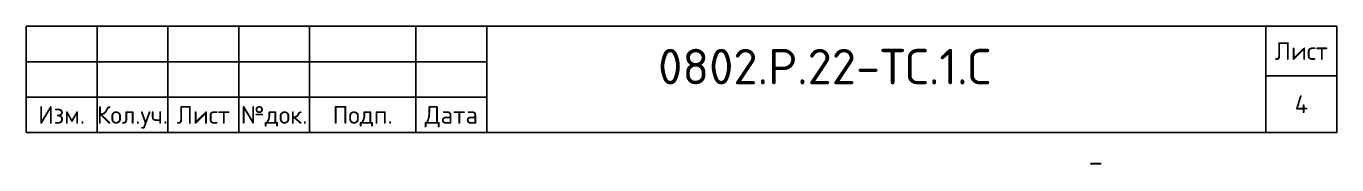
# Model space of a CAD drawing. Header units: metres. Extents: x 1642 to 8476, y 831 to 5441.
# Drawn here: x 7396.5 to 7581.5, y 830.7 to 850.2 of the extents above; entities that cross this region are included whole.
import ezdxf
from ezdxf.enums import TextEntityAlignment as Align

# ---------------------------------------------------------------- set-up
doc = ezdxf.new("R2010")
doc.units = ezdxf.units.M
doc.styles.add('-ISOCPEUR-', font='isocpeur.ttf')

msp = doc.modelspace()

# ---------------------------------------------------------------- linework, layer by layer
for p, q in [((7406.474, 835.222), (7406.474, 850.222)), ((7416.474, 835.222), (7416.474, 850.222)), ((7426.474, 835.222), (7426.474, 850.222)), ((7436.474, 835.222), (7436.474, 850.222)), ((7451.474, 835.222), (7451.474, 850.222)), ((7461.474, 835.222), (7461.474, 850.222)), ((7571.474, 850.222), (7571.474, 835.222)), ((7461.474, 845.222), (7396.474, 845.222)), ((7581.474, 843.222), (7571.474, 843.222)), ((7396.474, 840.222), (7461.474, 840.222))]:
    msp.add_line(p, q)
msp.add_lwpolyline([(7396.474, 835.222), (7581.474, 835.222), (7581.474, 850.222), (7396.474, 850.222)], close=True)

# ---------------------------------------------------------------- texts
at = {"style": '-ISOCPEUR-'}
for s, p in [('Лист', (7576.474, 846.722)), ('Изм.', (7401.474, 837.722)), ('Кол.уч.', (7411.474, 837.722)), ('Лист', (7421.474, 837.722)), ('№док.', (7431.474, 837.722)), ('Подп.', (7443.974, 837.722)), ('Дата', (7456.474, 837.722))]:
    msp.add_text(s, height=2.5, dxfattribs=at).set_placement(p, align=Align.MIDDLE_CENTER)
at = {"insert": (7485.671, 847.03), "char_height": 5, "width": 38.55785, "attachment_point": 1, "style": '-ISOCPEUR-'}
msp.add_mtext('0802.Р.22-ТС.1.С', dxfattribs=at)
at = {"style": '-ISOCPEUR-'}
msp.add_attdef('4', text='*', height=2.5, dxfattribs=at).set_placement((7576.474, 839.222), align=Align.MIDDLE_CENTER)
at = {"style": '-ISOCPEUR-', "flags": 8}
msp.add_attdef('_', text='Формат', height=3, dxfattribs=at).set_placement((7547.446, 832.477), align=Align.MIDDLE_CENTER)

doc.saveas('drawing.dxf')
